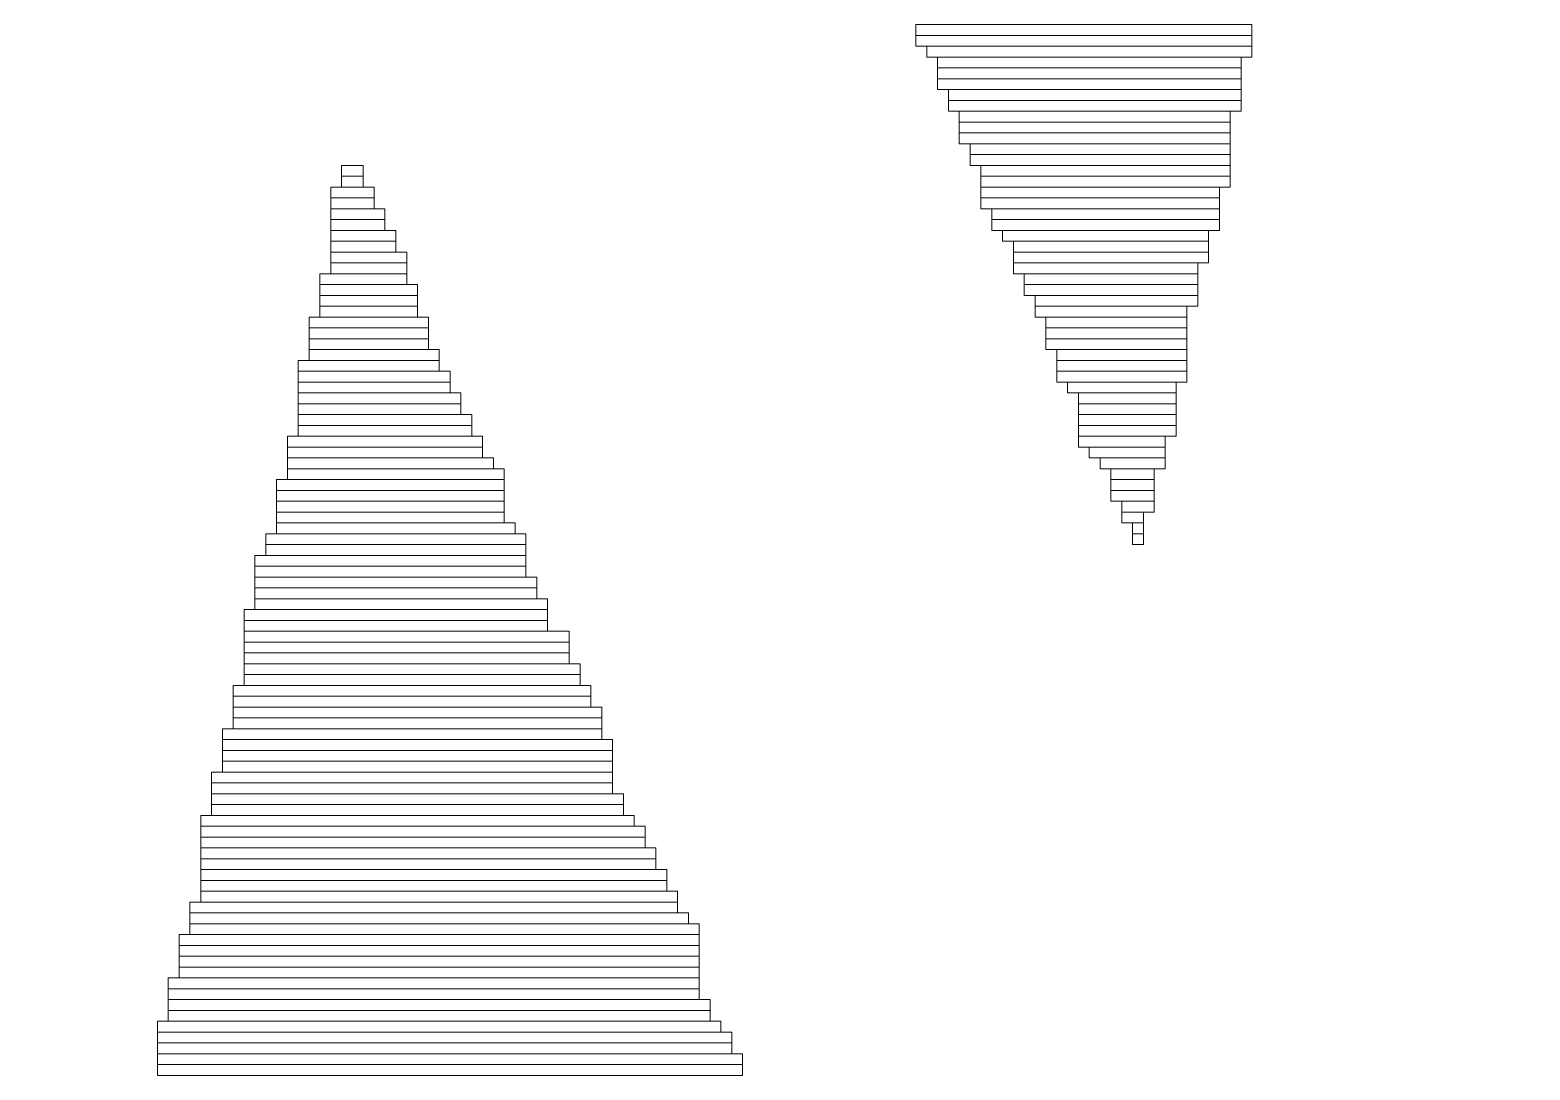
# Model space of a CAD drawing. Header units: millimetres. Extents: x -86 to 67, y -55 to 52.
# Drawn here: x -37.585 to -34.069, y -52.822 to -50.383 of the extents above; entities that cross this region are included whole.
import ezdxf

# ---------------------------------------------------------------- set-up
doc = ezdxf.new("R2010")
doc.units = ezdxf.units.MM
doc.header["$MEASUREMENT"] = 0
doc.layers.add('BG_OUTLINE', color=7, linetype='Continuous')
doc.layers.add('MA_PEN3', color=7, linetype='Continuous')

msp = doc.modelspace()

# ---------------------------------------------------------------- linework, layer by layer
at = {"layer": 'BG_OUTLINE', "color": 3, "lineweight": 9}
msp.add_open_spline([(-60.0926, 34.7331), (-60.0926, 34.7331), (63.7724, 34.7331), (63.7724, 34.7331), (63.7724, 34.7331), (64.585, 34.7336), (65.3646, 34.4113), (65.9396, 33.837), (65.9396, 33.837), (66.5146, 33.2627), (66.8379, 32.4797), (66.8384, 31.667), (66.8384, 31.667), (66.8384, 31.667), (66.8412, -52.28), (66.8412, -52.28), (66.8412, -52.28), (66.8412, -52.28), (66.8384, -52.1933), (66.8384, -52.1933), (66.8384, -52.1933), (66.8389, -53.006), (66.5166, -53.7856), (65.9424, -54.3606), (65.9424, -54.3606), (65.3681, -54.9356), (64.585, -55.2589), (63.7724, -55.2594), (63.7724, -55.2594), (63.7724, -55.2594), (-60.1869, -55.2594), (-60.1869, -55.2594), (-60.1869, -55.2594), (-60.1869, -55.2594), (-60.0853, -55.2518), (-60.0853, -55.2518), (-60.0853, -55.2518), (-60.8979, -55.2523), (-61.6775, -54.9299), (-62.2525, -54.3557), (-62.2525, -54.3557), (-62.8275, -53.7814), (-63.1508, -52.9984), (-63.1513, -52.1857), (-63.1513, -52.1857), (-63.1513, -52.1857), (-63.1587, 31.667), (-63.1587, 31.667), (-63.1587, 31.667), (-63.1592, 32.4797), (-62.8369, 33.2593), (-62.2626, 33.8343), (-62.2626, 33.8343), (-61.6883, 34.4093), (-60.9053, 34.7326), (-60.0926, 34.7331)], degree=3, knots=[0, 0, 0, 0, 0.071429, 0.071429, 0.071429, 0.071429, 0.142857, 0.142857, 0.142857, 0.142857, 0.214286, 0.214286, 0.214286, 0.214286, 0.285714, 0.285714, 0.285714, 0.285714, 0.357143, 0.357143, 0.357143, 0.357143, 0.428571, 0.428571, 0.428571, 0.428571, 0.5, 0.5, 0.5, 0.5, 0.571429, 0.571429, 0.571429, 0.571429, 0.642857, 0.642857, 0.642857, 0.642857, 0.714286, 0.714286, 0.714286, 0.714286, 0.785714, 0.785714, 0.785714, 0.785714, 0.857143, 0.857143, 0.857143, 0.857143, 0.928571, 0.928571, 0.928571, 0.928571, 1, 1, 1, 1], dxfattribs=at)
at = {"layer": 'MA_PEN3', "color": 5, "lineweight": 9}
for points in [[(-35.5082, -50.3958), (-35.5082, -50.3958), (-35.5082, -50.3704), (-35.5082, -50.3704), (-35.5082, -50.3704), (-35.5082, -50.3704), (-34.7208, -50.3704), (-34.7208, -50.3704), (-34.7208, -50.3704), (-34.7208, -50.3704), (-34.7208, -50.3958), (-34.7208, -50.3958), (-34.7208, -50.3958), (-34.7208, -50.3958), (-35.5082, -50.3958), (-35.5082, -50.3958)], [(-35.5082, -50.4212), (-35.5082, -50.4212), (-35.5082, -50.3958), (-35.5082, -50.3958), (-35.5082, -50.3958), (-35.5082, -50.3958), (-34.7208, -50.3958), (-34.7208, -50.3958), (-34.7208, -50.3958), (-34.7208, -50.3958), (-34.7208, -50.4212), (-34.7208, -50.4212), (-34.7208, -50.4212), (-34.7208, -50.4212), (-35.5082, -50.4212), (-35.5082, -50.4212)], [(-35.4828, -50.4466), (-35.4828, -50.4466), (-35.4828, -50.4212), (-35.4828, -50.4212), (-35.4828, -50.4212), (-35.4828, -50.4212), (-34.7208, -50.4212), (-34.7208, -50.4212), (-34.7208, -50.4212), (-34.7208, -50.4212), (-34.7208, -50.4466), (-34.7208, -50.4466), (-34.7208, -50.4466), (-34.7208, -50.4466), (-35.4828, -50.4466), (-35.4828, -50.4466)], [(-35.4574, -50.472), (-35.4574, -50.472), (-35.4574, -50.4466), (-35.4574, -50.4466), (-35.4574, -50.4466), (-35.4574, -50.4466), (-34.7462, -50.4466), (-34.7462, -50.4466), (-34.7462, -50.4466), (-34.7462, -50.4466), (-34.7462, -50.472), (-34.7462, -50.472), (-34.7462, -50.472), (-34.7462, -50.472), (-35.4574, -50.472), (-35.4574, -50.472)], [(-35.4574, -50.4974), (-35.4574, -50.4974), (-35.4574, -50.472), (-35.4574, -50.472), (-35.4574, -50.472), (-35.4574, -50.472), (-34.7462, -50.472), (-34.7462, -50.472), (-34.7462, -50.472), (-34.7462, -50.472), (-34.7462, -50.4974), (-34.7462, -50.4974), (-34.7462, -50.4974), (-34.7462, -50.4974), (-35.4574, -50.4974), (-35.4574, -50.4974)], [(-35.4574, -50.5228), (-35.4574, -50.5228), (-35.4574, -50.4974), (-35.4574, -50.4974), (-35.4574, -50.4974), (-35.4574, -50.4974), (-34.7462, -50.4974), (-34.7462, -50.4974), (-34.7462, -50.4974), (-34.7462, -50.4974), (-34.7462, -50.5228), (-34.7462, -50.5228), (-34.7462, -50.5228), (-34.7462, -50.5228), (-35.4574, -50.5228), (-35.4574, -50.5228)], [(-35.432, -50.5482), (-35.432, -50.5482), (-35.432, -50.5228), (-35.432, -50.5228), (-35.432, -50.5228), (-35.432, -50.5228), (-34.7462, -50.5228), (-34.7462, -50.5228), (-34.7462, -50.5228), (-34.7462, -50.5228), (-34.7462, -50.5482), (-34.7462, -50.5482), (-34.7462, -50.5482), (-34.7462, -50.5482), (-35.432, -50.5482), (-35.432, -50.5482)], [(-35.432, -50.5736), (-35.432, -50.5736), (-35.432, -50.5482), (-35.432, -50.5482), (-35.432, -50.5482), (-35.432, -50.5482), (-34.7462, -50.5482), (-34.7462, -50.5482), (-34.7462, -50.5482), (-34.7462, -50.5482), (-34.7462, -50.5736), (-34.7462, -50.5736), (-34.7462, -50.5736), (-34.7462, -50.5736), (-35.432, -50.5736), (-35.432, -50.5736)], [(-35.4066, -50.599), (-35.4066, -50.599), (-35.4066, -50.5736), (-35.4066, -50.5736), (-35.4066, -50.5736), (-35.4066, -50.5736), (-34.7716, -50.5736), (-34.7716, -50.5736), (-34.7716, -50.5736), (-34.7716, -50.5736), (-34.7716, -50.599), (-34.7716, -50.599), (-34.7716, -50.599), (-34.7716, -50.599), (-35.4066, -50.599), (-35.4066, -50.599)], [(-35.4066, -50.6244), (-35.4066, -50.6244), (-35.4066, -50.599), (-35.4066, -50.599), (-35.4066, -50.599), (-35.4066, -50.599), (-34.7716, -50.599), (-34.7716, -50.599), (-34.7716, -50.599), (-34.7716, -50.599), (-34.7716, -50.6244), (-34.7716, -50.6244), (-34.7716, -50.6244), (-34.7716, -50.6244), (-35.4066, -50.6244), (-35.4066, -50.6244)], [(-35.4066, -50.6498), (-35.4066, -50.6498), (-35.4066, -50.6244), (-35.4066, -50.6244), (-35.4066, -50.6244), (-35.4066, -50.6244), (-34.7716, -50.6244), (-34.7716, -50.6244), (-34.7716, -50.6244), (-34.7716, -50.6244), (-34.7716, -50.6498), (-34.7716, -50.6498), (-34.7716, -50.6498), (-34.7716, -50.6498), (-35.4066, -50.6498), (-35.4066, -50.6498)], [(-35.3812, -50.6752), (-35.3812, -50.6752), (-35.3812, -50.6498), (-35.3812, -50.6498), (-35.3812, -50.6498), (-35.3812, -50.6498), (-34.7716, -50.6498), (-34.7716, -50.6498), (-34.7716, -50.6498), (-34.7716, -50.6498), (-34.7716, -50.6752), (-34.7716, -50.6752), (-34.7716, -50.6752), (-34.7716, -50.6752), (-35.3812, -50.6752), (-35.3812, -50.6752)], [(-36.8544, -50.726), (-36.8544, -50.726), (-36.8544, -50.7006), (-36.8544, -50.7006), (-36.8544, -50.7006), (-36.8544, -50.7006), (-36.8036, -50.7006), (-36.8036, -50.7006), (-36.8036, -50.7006), (-36.8036, -50.7006), (-36.8036, -50.726), (-36.8036, -50.726), (-36.8036, -50.726), (-36.8036, -50.726), (-36.8544, -50.726), (-36.8544, -50.726)], [(-35.3812, -50.7006), (-35.3812, -50.7006), (-35.3812, -50.6752), (-35.3812, -50.6752), (-35.3812, -50.6752), (-35.3812, -50.6752), (-34.7716, -50.6752), (-34.7716, -50.6752), (-34.7716, -50.6752), (-34.7716, -50.6752), (-34.7716, -50.7006), (-34.7716, -50.7006), (-34.7716, -50.7006), (-34.7716, -50.7006), (-35.3812, -50.7006), (-35.3812, -50.7006)], [(-35.3558, -50.726), (-35.3558, -50.726), (-35.3558, -50.7006), (-35.3558, -50.7006), (-35.3558, -50.7006), (-35.3558, -50.7006), (-34.7716, -50.7006), (-34.7716, -50.7006), (-34.7716, -50.7006), (-34.7716, -50.7006), (-34.7716, -50.726), (-34.7716, -50.726), (-34.7716, -50.726), (-34.7716, -50.726), (-35.3558, -50.726), (-35.3558, -50.726)], [(-36.8544, -50.7514), (-36.8544, -50.7514), (-36.8544, -50.726), (-36.8544, -50.726), (-36.8544, -50.726), (-36.8544, -50.726), (-36.8036, -50.726), (-36.8036, -50.726), (-36.8036, -50.726), (-36.8036, -50.726), (-36.8036, -50.7514), (-36.8036, -50.7514), (-36.8036, -50.7514), (-36.8036, -50.7514), (-36.8544, -50.7514), (-36.8544, -50.7514)], [(-35.3558, -50.7514), (-35.3558, -50.7514), (-35.3558, -50.726), (-35.3558, -50.726), (-35.3558, -50.726), (-35.3558, -50.726), (-34.7716, -50.726), (-34.7716, -50.726), (-34.7716, -50.726), (-34.7716, -50.726), (-34.7716, -50.7514), (-34.7716, -50.7514), (-34.7716, -50.7514), (-34.7716, -50.7514), (-35.3558, -50.7514), (-35.3558, -50.7514)], [(-36.8798, -50.7768), (-36.8798, -50.7768), (-36.8798, -50.7514), (-36.8798, -50.7514), (-36.8798, -50.7514), (-36.8798, -50.7514), (-36.7782, -50.7514), (-36.7782, -50.7514), (-36.7782, -50.7514), (-36.7782, -50.7514), (-36.7782, -50.7768), (-36.7782, -50.7768), (-36.7782, -50.7768), (-36.7782, -50.7768), (-36.8798, -50.7768), (-36.8798, -50.7768)], [(-35.3558, -50.7768), (-35.3558, -50.7768), (-35.3558, -50.7514), (-35.3558, -50.7514), (-35.3558, -50.7514), (-35.3558, -50.7514), (-34.797, -50.7514), (-34.797, -50.7514), (-34.797, -50.7514), (-34.797, -50.7514), (-34.797, -50.7768), (-34.797, -50.7768), (-34.797, -50.7768), (-34.797, -50.7768), (-35.3558, -50.7768), (-35.3558, -50.7768)], [(-36.8798, -50.8022), (-36.8798, -50.8022), (-36.8798, -50.7768), (-36.8798, -50.7768), (-36.8798, -50.7768), (-36.8798, -50.7768), (-36.7782, -50.7768), (-36.7782, -50.7768), (-36.7782, -50.7768), (-36.7782, -50.7768), (-36.7782, -50.8022), (-36.7782, -50.8022), (-36.7782, -50.8022), (-36.7782, -50.8022), (-36.8798, -50.8022), (-36.8798, -50.8022)], [(-36.8798, -50.8276), (-36.8798, -50.8276), (-36.8798, -50.8022), (-36.8798, -50.8022), (-36.8798, -50.8022), (-36.8798, -50.8022), (-36.7528, -50.8022), (-36.7528, -50.8022), (-36.7528, -50.8022), (-36.7528, -50.8022), (-36.7528, -50.8276), (-36.7528, -50.8276), (-36.7528, -50.8276), (-36.7528, -50.8276), (-36.8798, -50.8276), (-36.8798, -50.8276)], [(-35.3558, -50.8022), (-35.3558, -50.8022), (-35.3558, -50.7768), (-35.3558, -50.7768), (-35.3558, -50.7768), (-35.3558, -50.7768), (-34.797, -50.7768), (-34.797, -50.7768), (-34.797, -50.7768), (-34.797, -50.7768), (-34.797, -50.8022), (-34.797, -50.8022), (-34.797, -50.8022), (-34.797, -50.8022), (-35.3558, -50.8022), (-35.3558, -50.8022)], [(-35.3304, -50.8276), (-35.3304, -50.8276), (-35.3304, -50.8022), (-35.3304, -50.8022), (-35.3304, -50.8022), (-35.3304, -50.8022), (-34.797, -50.8022), (-34.797, -50.8022), (-34.797, -50.8022), (-34.797, -50.8022), (-34.797, -50.8276), (-34.797, -50.8276), (-34.797, -50.8276), (-34.797, -50.8276), (-35.3304, -50.8276), (-35.3304, -50.8276)], [(-36.8798, -50.853), (-36.8798, -50.853), (-36.8798, -50.8276), (-36.8798, -50.8276), (-36.8798, -50.8276), (-36.8798, -50.8276), (-36.7528, -50.8276), (-36.7528, -50.8276), (-36.7528, -50.8276), (-36.7528, -50.8276), (-36.7528, -50.853), (-36.7528, -50.853), (-36.7528, -50.853), (-36.7528, -50.853), (-36.8798, -50.853), (-36.8798, -50.853)], [(-35.3304, -50.853), (-35.3304, -50.853), (-35.3304, -50.8276), (-35.3304, -50.8276), (-35.3304, -50.8276), (-35.3304, -50.8276), (-34.797, -50.8276), (-34.797, -50.8276), (-34.797, -50.8276), (-34.797, -50.8276), (-34.797, -50.853), (-34.797, -50.853), (-34.797, -50.853), (-34.797, -50.853), (-35.3304, -50.853), (-35.3304, -50.853)], [(-36.8798, -50.8784), (-36.8798, -50.8784), (-36.8798, -50.853), (-36.8798, -50.853), (-36.8798, -50.853), (-36.8798, -50.853), (-36.7274, -50.853), (-36.7274, -50.853), (-36.7274, -50.853), (-36.7274, -50.853), (-36.7274, -50.8784), (-36.7274, -50.8784), (-36.7274, -50.8784), (-36.7274, -50.8784), (-36.8798, -50.8784), (-36.8798, -50.8784)], [(-36.8798, -50.9038), (-36.8798, -50.9038), (-36.8798, -50.8784), (-36.8798, -50.8784), (-36.8798, -50.8784), (-36.8798, -50.8784), (-36.7274, -50.8784), (-36.7274, -50.8784), (-36.7274, -50.8784), (-36.7274, -50.8784), (-36.7274, -50.9038), (-36.7274, -50.9038), (-36.7274, -50.9038), (-36.7274, -50.9038), (-36.8798, -50.9038), (-36.8798, -50.9038)], [(-35.305, -50.8784), (-35.305, -50.8784), (-35.305, -50.853), (-35.305, -50.853), (-35.305, -50.853), (-35.305, -50.853), (-34.8224, -50.853), (-34.8224, -50.853), (-34.8224, -50.853), (-34.8224, -50.853), (-34.8224, -50.8784), (-34.8224, -50.8784), (-34.8224, -50.8784), (-34.8224, -50.8784), (-35.305, -50.8784), (-35.305, -50.8784)], [(-35.2796, -50.9038), (-35.2796, -50.9038), (-35.2796, -50.8784), (-35.2796, -50.8784), (-35.2796, -50.8784), (-35.2796, -50.8784), (-34.8224, -50.8784), (-34.8224, -50.8784), (-34.8224, -50.8784), (-34.8224, -50.8784), (-34.8224, -50.9038), (-34.8224, -50.9038), (-34.8224, -50.9038), (-34.8224, -50.9038), (-35.2796, -50.9038), (-35.2796, -50.9038)], [(-36.8798, -50.9292), (-36.8798, -50.9292), (-36.8798, -50.9038), (-36.8798, -50.9038), (-36.8798, -50.9038), (-36.8798, -50.9038), (-36.702, -50.9038), (-36.702, -50.9038), (-36.702, -50.9038), (-36.702, -50.9038), (-36.702, -50.9292), (-36.702, -50.9292), (-36.702, -50.9292), (-36.702, -50.9292), (-36.8798, -50.9292), (-36.8798, -50.9292)], [(-35.2796, -50.9292), (-35.2796, -50.9292), (-35.2796, -50.9038), (-35.2796, -50.9038), (-35.2796, -50.9038), (-35.2796, -50.9038), (-34.8224, -50.9038), (-34.8224, -50.9038), (-34.8224, -50.9038), (-34.8224, -50.9038), (-34.8224, -50.9292), (-34.8224, -50.9292), (-34.8224, -50.9292), (-34.8224, -50.9292), (-35.2796, -50.9292), (-35.2796, -50.9292)], [(-36.8798, -50.9546), (-36.8798, -50.9546), (-36.8798, -50.9292), (-36.8798, -50.9292), (-36.8798, -50.9292), (-36.8798, -50.9292), (-36.702, -50.9292), (-36.702, -50.9292), (-36.702, -50.9292), (-36.702, -50.9292), (-36.702, -50.9546), (-36.702, -50.9546), (-36.702, -50.9546), (-36.702, -50.9546), (-36.8798, -50.9546), (-36.8798, -50.9546)], [(-35.2796, -50.9546), (-35.2796, -50.9546), (-35.2796, -50.9292), (-35.2796, -50.9292), (-35.2796, -50.9292), (-35.2796, -50.9292), (-34.8478, -50.9292), (-34.8478, -50.9292), (-34.8478, -50.9292), (-34.8478, -50.9292), (-34.8478, -50.9546), (-34.8478, -50.9546), (-34.8478, -50.9546), (-34.8478, -50.9546), (-35.2796, -50.9546), (-35.2796, -50.9546)], [(-36.9052, -50.98), (-36.9052, -50.98), (-36.9052, -50.9546), (-36.9052, -50.9546), (-36.9052, -50.9546), (-36.9052, -50.9546), (-36.702, -50.9546), (-36.702, -50.9546), (-36.702, -50.9546), (-36.702, -50.9546), (-36.702, -50.98), (-36.702, -50.98), (-36.702, -50.98), (-36.702, -50.98), (-36.9052, -50.98), (-36.9052, -50.98)], [(-36.9052, -51.0054), (-36.9052, -51.0054), (-36.9052, -50.98), (-36.9052, -50.98), (-36.9052, -50.98), (-36.9052, -50.98), (-36.6766, -50.98), (-36.6766, -50.98), (-36.6766, -50.98), (-36.6766, -50.98), (-36.6766, -51.0054), (-36.6766, -51.0054), (-36.6766, -51.0054), (-36.6766, -51.0054), (-36.9052, -51.0054), (-36.9052, -51.0054)], [(-35.2542, -50.98), (-35.2542, -50.98), (-35.2542, -50.9546), (-35.2542, -50.9546), (-35.2542, -50.9546), (-35.2542, -50.9546), (-34.8478, -50.9546), (-34.8478, -50.9546), (-34.8478, -50.9546), (-34.8478, -50.9546), (-34.8478, -50.98), (-34.8478, -50.98), (-34.8478, -50.98), (-34.8478, -50.98), (-35.2542, -50.98), (-35.2542, -50.98)], [(-35.2542, -51.0054), (-35.2542, -51.0054), (-35.2542, -50.98), (-35.2542, -50.98), (-35.2542, -50.98), (-35.2542, -50.98), (-34.8478, -50.98), (-34.8478, -50.98), (-34.8478, -50.98), (-34.8478, -50.98), (-34.8478, -51.0054), (-34.8478, -51.0054), (-34.8478, -51.0054), (-34.8478, -51.0054), (-35.2542, -51.0054), (-35.2542, -51.0054)], [(-36.9052, -51.0308), (-36.9052, -51.0308), (-36.9052, -51.0054), (-36.9052, -51.0054), (-36.9052, -51.0054), (-36.9052, -51.0054), (-36.6766, -51.0054), (-36.6766, -51.0054), (-36.6766, -51.0054), (-36.6766, -51.0054), (-36.6766, -51.0308), (-36.6766, -51.0308), (-36.6766, -51.0308), (-36.6766, -51.0308), (-36.9052, -51.0308), (-36.9052, -51.0308)], [(-35.2288, -51.0308), (-35.2288, -51.0308), (-35.2288, -51.0054), (-35.2288, -51.0054), (-35.2288, -51.0054), (-35.2288, -51.0054), (-34.8478, -51.0054), (-34.8478, -51.0054), (-34.8478, -51.0054), (-34.8478, -51.0054), (-34.8478, -51.0308), (-34.8478, -51.0308), (-34.8478, -51.0308), (-34.8478, -51.0308), (-35.2288, -51.0308), (-35.2288, -51.0308)], [(-36.9052, -51.0562), (-36.9052, -51.0562), (-36.9052, -51.0308), (-36.9052, -51.0308), (-36.9052, -51.0308), (-36.9052, -51.0308), (-36.6766, -51.0308), (-36.6766, -51.0308), (-36.6766, -51.0308), (-36.6766, -51.0308), (-36.6766, -51.0562), (-36.6766, -51.0562), (-36.6766, -51.0562), (-36.6766, -51.0562), (-36.9052, -51.0562), (-36.9052, -51.0562)], [(-35.2288, -51.0562), (-35.2288, -51.0562), (-35.2288, -51.0308), (-35.2288, -51.0308), (-35.2288, -51.0308), (-35.2288, -51.0308), (-34.8732, -51.0308), (-34.8732, -51.0308), (-34.8732, -51.0308), (-34.8732, -51.0308), (-34.8732, -51.0562), (-34.8732, -51.0562), (-34.8732, -51.0562), (-34.8732, -51.0562), (-35.2288, -51.0562), (-35.2288, -51.0562)], [(-36.9306, -51.0816), (-36.9306, -51.0816), (-36.9306, -51.0562), (-36.9306, -51.0562), (-36.9306, -51.0562), (-36.9306, -51.0562), (-36.6512, -51.0562), (-36.6512, -51.0562), (-36.6512, -51.0562), (-36.6512, -51.0562), (-36.6512, -51.0816), (-36.6512, -51.0816), (-36.6512, -51.0816), (-36.6512, -51.0816), (-36.9306, -51.0816), (-36.9306, -51.0816)], [(-36.9306, -51.107), (-36.9306, -51.107), (-36.9306, -51.0816), (-36.9306, -51.0816), (-36.9306, -51.0816), (-36.9306, -51.0816), (-36.6512, -51.0816), (-36.6512, -51.0816), (-36.6512, -51.0816), (-36.6512, -51.0816), (-36.6512, -51.107), (-36.6512, -51.107), (-36.6512, -51.107), (-36.6512, -51.107), (-36.9306, -51.107), (-36.9306, -51.107)], [(-35.2034, -51.0816), (-35.2034, -51.0816), (-35.2034, -51.0562), (-35.2034, -51.0562), (-35.2034, -51.0562), (-35.2034, -51.0562), (-34.8732, -51.0562), (-34.8732, -51.0562), (-34.8732, -51.0562), (-34.8732, -51.0562), (-34.8732, -51.0816), (-34.8732, -51.0816), (-34.8732, -51.0816), (-34.8732, -51.0816), (-35.2034, -51.0816), (-35.2034, -51.0816)], [(-35.2034, -51.107), (-35.2034, -51.107), (-35.2034, -51.0816), (-35.2034, -51.0816), (-35.2034, -51.0816), (-35.2034, -51.0816), (-34.8732, -51.0816), (-34.8732, -51.0816), (-34.8732, -51.0816), (-34.8732, -51.0816), (-34.8732, -51.107), (-34.8732, -51.107), (-34.8732, -51.107), (-34.8732, -51.107), (-35.2034, -51.107), (-35.2034, -51.107)], [(-36.9306, -51.1324), (-36.9306, -51.1324), (-36.9306, -51.107), (-36.9306, -51.107), (-36.9306, -51.107), (-36.9306, -51.107), (-36.6512, -51.107), (-36.6512, -51.107), (-36.6512, -51.107), (-36.6512, -51.107), (-36.6512, -51.1324), (-36.6512, -51.1324), (-36.6512, -51.1324), (-36.6512, -51.1324), (-36.9306, -51.1324), (-36.9306, -51.1324)], [(-35.2034, -51.1324), (-35.2034, -51.1324), (-35.2034, -51.107), (-35.2034, -51.107), (-35.2034, -51.107), (-35.2034, -51.107), (-34.8732, -51.107), (-34.8732, -51.107), (-34.8732, -51.107), (-34.8732, -51.107), (-34.8732, -51.1324), (-34.8732, -51.1324), (-34.8732, -51.1324), (-34.8732, -51.1324), (-35.2034, -51.1324), (-35.2034, -51.1324)], [(-36.956, -51.1832), (-36.956, -51.1832), (-36.956, -51.1578), (-36.956, -51.1578), (-36.956, -51.1578), (-36.956, -51.1578), (-36.6258, -51.1578), (-36.6258, -51.1578), (-36.6258, -51.1578), (-36.6258, -51.1578), (-36.6258, -51.1832), (-36.6258, -51.1832), (-36.6258, -51.1832), (-36.6258, -51.1832), (-36.956, -51.1832), (-36.956, -51.1832)], [(-36.9306, -51.1578), (-36.9306, -51.1578), (-36.9306, -51.1324), (-36.9306, -51.1324), (-36.9306, -51.1324), (-36.9306, -51.1324), (-36.6258, -51.1324), (-36.6258, -51.1324), (-36.6258, -51.1324), (-36.6258, -51.1324), (-36.6258, -51.1578), (-36.6258, -51.1578), (-36.6258, -51.1578), (-36.6258, -51.1578), (-36.9306, -51.1578), (-36.9306, -51.1578)], [(-35.178, -51.1578), (-35.178, -51.1578), (-35.178, -51.1324), (-35.178, -51.1324), (-35.178, -51.1324), (-35.178, -51.1324), (-34.8732, -51.1324), (-34.8732, -51.1324), (-34.8732, -51.1324), (-34.8732, -51.1324), (-34.8732, -51.1578), (-34.8732, -51.1578), (-34.8732, -51.1578), (-34.8732, -51.1578), (-35.178, -51.1578), (-35.178, -51.1578)], [(-35.178, -51.1832), (-35.178, -51.1832), (-35.178, -51.1578), (-35.178, -51.1578), (-35.178, -51.1578), (-35.178, -51.1578), (-34.8732, -51.1578), (-34.8732, -51.1578), (-34.8732, -51.1578), (-34.8732, -51.1578), (-34.8732, -51.1832), (-34.8732, -51.1832), (-34.8732, -51.1832), (-34.8732, -51.1832), (-35.178, -51.1832), (-35.178, -51.1832)], [(-36.956, -51.2086), (-36.956, -51.2086), (-36.956, -51.1832), (-36.956, -51.1832), (-36.956, -51.1832), (-36.956, -51.1832), (-36.6004, -51.1832), (-36.6004, -51.1832), (-36.6004, -51.1832), (-36.6004, -51.1832), (-36.6004, -51.2086), (-36.6004, -51.2086), (-36.6004, -51.2086), (-36.6004, -51.2086), (-36.956, -51.2086), (-36.956, -51.2086)], [(-35.178, -51.2086), (-35.178, -51.2086), (-35.178, -51.1832), (-35.178, -51.1832), (-35.178, -51.1832), (-35.178, -51.1832), (-34.8732, -51.1832), (-34.8732, -51.1832), (-34.8732, -51.1832), (-34.8732, -51.1832), (-34.8732, -51.2086), (-34.8732, -51.2086), (-34.8732, -51.2086), (-34.8732, -51.2086), (-35.178, -51.2086), (-35.178, -51.2086)], [(-36.956, -51.234), (-36.956, -51.234), (-36.956, -51.2086), (-36.956, -51.2086), (-36.956, -51.2086), (-36.956, -51.2086), (-36.6004, -51.2086), (-36.6004, -51.2086), (-36.6004, -51.2086), (-36.6004, -51.2086), (-36.6004, -51.234), (-36.6004, -51.234), (-36.6004, -51.234), (-36.6004, -51.234), (-36.956, -51.234), (-36.956, -51.234)], [(-35.1526, -51.234), (-35.1526, -51.234), (-35.1526, -51.2086), (-35.1526, -51.2086), (-35.1526, -51.2086), (-35.1526, -51.2086), (-34.8986, -51.2086), (-34.8986, -51.2086), (-34.8986, -51.2086), (-34.8986, -51.2086), (-34.8986, -51.234), (-34.8986, -51.234), (-34.8986, -51.234), (-34.8986, -51.234), (-35.1526, -51.234), (-35.1526, -51.234)], [(-36.956, -51.2594), (-36.956, -51.2594), (-36.956, -51.234), (-36.956, -51.234), (-36.956, -51.234), (-36.956, -51.234), (-36.575, -51.234), (-36.575, -51.234), (-36.575, -51.234), (-36.575, -51.234), (-36.575, -51.2594), (-36.575, -51.2594), (-36.575, -51.2594), (-36.575, -51.2594), (-36.956, -51.2594), (-36.956, -51.2594)], [(-36.956, -51.2848), (-36.956, -51.2848), (-36.956, -51.2594), (-36.956, -51.2594), (-36.956, -51.2594), (-36.956, -51.2594), (-36.575, -51.2594), (-36.575, -51.2594), (-36.575, -51.2594), (-36.575, -51.2594), (-36.575, -51.2848), (-36.575, -51.2848), (-36.575, -51.2848), (-36.575, -51.2848), (-36.956, -51.2848), (-36.956, -51.2848)], [(-35.1272, -51.2594), (-35.1272, -51.2594), (-35.1272, -51.234), (-35.1272, -51.234), (-35.1272, -51.234), (-35.1272, -51.234), (-34.8986, -51.234), (-34.8986, -51.234), (-34.8986, -51.234), (-34.8986, -51.234), (-34.8986, -51.2594), (-34.8986, -51.2594), (-34.8986, -51.2594), (-34.8986, -51.2594), (-35.1272, -51.2594), (-35.1272, -51.2594)], [(-35.1272, -51.2848), (-35.1272, -51.2848), (-35.1272, -51.2594), (-35.1272, -51.2594), (-35.1272, -51.2594), (-35.1272, -51.2594), (-34.8986, -51.2594), (-34.8986, -51.2594), (-34.8986, -51.2594), (-34.8986, -51.2594), (-34.8986, -51.2848), (-34.8986, -51.2848), (-34.8986, -51.2848), (-34.8986, -51.2848), (-35.1272, -51.2848), (-35.1272, -51.2848)], [(-36.956, -51.3102), (-36.956, -51.3102), (-36.956, -51.2848), (-36.956, -51.2848), (-36.956, -51.2848), (-36.956, -51.2848), (-36.5496, -51.2848), (-36.5496, -51.2848), (-36.5496, -51.2848), (-36.5496, -51.2848), (-36.5496, -51.3102), (-36.5496, -51.3102), (-36.5496, -51.3102), (-36.5496, -51.3102), (-36.956, -51.3102), (-36.956, -51.3102)], [(-35.1272, -51.3102), (-35.1272, -51.3102), (-35.1272, -51.2848), (-35.1272, -51.2848), (-35.1272, -51.2848), (-35.1272, -51.2848), (-34.8986, -51.2848), (-34.8986, -51.2848), (-34.8986, -51.2848), (-34.8986, -51.2848), (-34.8986, -51.3102), (-34.8986, -51.3102), (-34.8986, -51.3102), (-34.8986, -51.3102), (-35.1272, -51.3102), (-35.1272, -51.3102)], [(-36.9814, -51.361), (-36.9814, -51.361), (-36.9814, -51.3356), (-36.9814, -51.3356), (-36.9814, -51.3356), (-36.9814, -51.3356), (-36.5242, -51.3356), (-36.5242, -51.3356), (-36.5242, -51.3356), (-36.5242, -51.3356), (-36.5242, -51.361), (-36.5242, -51.361), (-36.5242, -51.361), (-36.5242, -51.361), (-36.9814, -51.361), (-36.9814, -51.361)], [(-36.956, -51.3356), (-36.956, -51.3356), (-36.956, -51.3102), (-36.956, -51.3102), (-36.956, -51.3102), (-36.956, -51.3102), (-36.5496, -51.3102), (-36.5496, -51.3102), (-36.5496, -51.3102), (-36.5496, -51.3102), (-36.5496, -51.3356), (-36.5496, -51.3356), (-36.5496, -51.3356), (-36.5496, -51.3356), (-36.956, -51.3356), (-36.956, -51.3356)], [(-35.1272, -51.3356), (-35.1272, -51.3356), (-35.1272, -51.3102), (-35.1272, -51.3102), (-35.1272, -51.3102), (-35.1272, -51.3102), (-34.8986, -51.3102), (-34.8986, -51.3102), (-34.8986, -51.3102), (-34.8986, -51.3102), (-34.8986, -51.3356), (-34.8986, -51.3356), (-34.8986, -51.3356), (-34.8986, -51.3356), (-35.1272, -51.3356), (-35.1272, -51.3356)], [(-35.1272, -51.361), (-35.1272, -51.361), (-35.1272, -51.3356), (-35.1272, -51.3356), (-35.1272, -51.3356), (-35.1272, -51.3356), (-34.924, -51.3356), (-34.924, -51.3356), (-34.924, -51.3356), (-34.924, -51.3356), (-34.924, -51.361), (-34.924, -51.361), (-34.924, -51.361), (-34.924, -51.361), (-35.1272, -51.361), (-35.1272, -51.361)], [(-36.9814, -51.3864), (-36.9814, -51.3864), (-36.9814, -51.361), (-36.9814, -51.361), (-36.9814, -51.361), (-36.9814, -51.361), (-36.5242, -51.361), (-36.5242, -51.361), (-36.5242, -51.361), (-36.5242, -51.361), (-36.5242, -51.3864), (-36.5242, -51.3864), (-36.5242, -51.3864), (-36.5242, -51.3864), (-36.9814, -51.3864), (-36.9814, -51.3864)], [(-35.1018, -51.3864), (-35.1018, -51.3864), (-35.1018, -51.361), (-35.1018, -51.361), (-35.1018, -51.361), (-35.1018, -51.361), (-34.924, -51.361), (-34.924, -51.361), (-34.924, -51.361), (-34.924, -51.361), (-34.924, -51.3864), (-34.924, -51.3864), (-34.924, -51.3864), (-34.924, -51.3864), (-35.1018, -51.3864), (-35.1018, -51.3864)], [(-36.9814, -51.4118), (-36.9814, -51.4118), (-36.9814, -51.3864), (-36.9814, -51.3864), (-36.9814, -51.3864), (-36.9814, -51.3864), (-36.4988, -51.3864), (-36.4988, -51.3864), (-36.4988, -51.3864), (-36.4988, -51.3864), (-36.4988, -51.4118), (-36.4988, -51.4118), (-36.4988, -51.4118), (-36.4988, -51.4118), (-36.9814, -51.4118), (-36.9814, -51.4118)], [(-35.0764, -51.4118), (-35.0764, -51.4118), (-35.0764, -51.3864), (-35.0764, -51.3864), (-35.0764, -51.3864), (-35.0764, -51.3864), (-34.924, -51.3864), (-34.924, -51.3864), (-34.924, -51.3864), (-34.924, -51.3864), (-34.924, -51.4118), (-34.924, -51.4118), (-34.924, -51.4118), (-34.924, -51.4118), (-35.0764, -51.4118), (-35.0764, -51.4118)], [(-37.0068, -51.4626), (-37.0068, -51.4626), (-37.0068, -51.4372), (-37.0068, -51.4372), (-37.0068, -51.4372), (-37.0068, -51.4372), (-36.4734, -51.4372), (-36.4734, -51.4372), (-36.4734, -51.4372), (-36.4734, -51.4372), (-36.4734, -51.4626), (-36.4734, -51.4626), (-36.4734, -51.4626), (-36.4734, -51.4626), (-37.0068, -51.4626), (-37.0068, -51.4626)], [(-36.9814, -51.4372), (-36.9814, -51.4372), (-36.9814, -51.4118), (-36.9814, -51.4118), (-36.9814, -51.4118), (-36.9814, -51.4118), (-36.4734, -51.4118), (-36.4734, -51.4118), (-36.4734, -51.4118), (-36.4734, -51.4118), (-36.4734, -51.4372), (-36.4734, -51.4372), (-36.4734, -51.4372), (-36.4734, -51.4372), (-36.9814, -51.4372), (-36.9814, -51.4372)], [(-35.051, -51.4372), (-35.051, -51.4372), (-35.051, -51.4118), (-35.051, -51.4118), (-35.051, -51.4118), (-35.051, -51.4118), (-34.9494, -51.4118), (-34.9494, -51.4118), (-34.9494, -51.4118), (-34.9494, -51.4118), (-34.9494, -51.4372), (-34.9494, -51.4372), (-34.9494, -51.4372), (-34.9494, -51.4372), (-35.051, -51.4372), (-35.051, -51.4372)], [(-35.051, -51.4626), (-35.051, -51.4626), (-35.051, -51.4372), (-35.051, -51.4372), (-35.051, -51.4372), (-35.051, -51.4372), (-34.9494, -51.4372), (-34.9494, -51.4372), (-34.9494, -51.4372), (-34.9494, -51.4372), (-34.9494, -51.4626), (-34.9494, -51.4626), (-34.9494, -51.4626), (-34.9494, -51.4626), (-35.051, -51.4626), (-35.051, -51.4626)], [(-37.0068, -51.488), (-37.0068, -51.488), (-37.0068, -51.4626), (-37.0068, -51.4626), (-37.0068, -51.4626), (-37.0068, -51.4626), (-36.4734, -51.4626), (-36.4734, -51.4626), (-36.4734, -51.4626), (-36.4734, -51.4626), (-36.4734, -51.488), (-36.4734, -51.488), (-36.4734, -51.488), (-36.4734, -51.488), (-37.0068, -51.488), (-37.0068, -51.488)], [(-35.051, -51.488), (-35.051, -51.488), (-35.051, -51.4626), (-35.051, -51.4626), (-35.051, -51.4626), (-35.051, -51.4626), (-34.9494, -51.4626), (-34.9494, -51.4626), (-34.9494, -51.4626), (-34.9494, -51.4626), (-34.9494, -51.488), (-34.9494, -51.488), (-34.9494, -51.488), (-34.9494, -51.488), (-35.051, -51.488), (-35.051, -51.488)], [(-37.0068, -51.5134), (-37.0068, -51.5134), (-37.0068, -51.488), (-37.0068, -51.488), (-37.0068, -51.488), (-37.0068, -51.488), (-36.4734, -51.488), (-36.4734, -51.488), (-36.4734, -51.488), (-36.4734, -51.488), (-36.4734, -51.5134), (-36.4734, -51.5134), (-36.4734, -51.5134), (-36.4734, -51.5134), (-37.0068, -51.5134), (-37.0068, -51.5134)], [(-35.0256, -51.5134), (-35.0256, -51.5134), (-35.0256, -51.488), (-35.0256, -51.488), (-35.0256, -51.488), (-35.0256, -51.488), (-34.9494, -51.488), (-34.9494, -51.488), (-34.9494, -51.488), (-34.9494, -51.488), (-34.9494, -51.5134), (-34.9494, -51.5134), (-34.9494, -51.5134), (-34.9494, -51.5134), (-35.0256, -51.5134), (-35.0256, -51.5134)], [(-37.0068, -51.5388), (-37.0068, -51.5388), (-37.0068, -51.5134), (-37.0068, -51.5134), (-37.0068, -51.5134), (-37.0068, -51.5134), (-36.4734, -51.5134), (-36.4734, -51.5134), (-36.4734, -51.5134), (-36.4734, -51.5134), (-36.4734, -51.5388), (-36.4734, -51.5388), (-36.4734, -51.5388), (-36.4734, -51.5388), (-37.0068, -51.5388), (-37.0068, -51.5388)], [(-37.0068, -51.5642), (-37.0068, -51.5642), (-37.0068, -51.5388), (-37.0068, -51.5388), (-37.0068, -51.5388), (-37.0068, -51.5388), (-36.448, -51.5388), (-36.448, -51.5388), (-36.448, -51.5388), (-36.448, -51.5388), (-36.448, -51.5642), (-36.448, -51.5642), (-36.448, -51.5642), (-36.448, -51.5642), (-37.0068, -51.5642), (-37.0068, -51.5642)], [(-35.0256, -51.5388), (-35.0256, -51.5388), (-35.0256, -51.5134), (-35.0256, -51.5134), (-35.0256, -51.5134), (-35.0256, -51.5134), (-34.9748, -51.5134), (-34.9748, -51.5134), (-34.9748, -51.5134), (-34.9748, -51.5134), (-34.9748, -51.5388), (-34.9748, -51.5388), (-34.9748, -51.5388), (-34.9748, -51.5388), (-35.0256, -51.5388), (-35.0256, -51.5388)], [(-35.0002, -51.5642), (-35.0002, -51.5642), (-35.0002, -51.5388), (-35.0002, -51.5388), (-35.0002, -51.5388), (-35.0002, -51.5388), (-34.9748, -51.5388), (-34.9748, -51.5388), (-34.9748, -51.5388), (-34.9748, -51.5388), (-34.9748, -51.5642), (-34.9748, -51.5642), (-34.9748, -51.5642), (-34.9748, -51.5642), (-35.0002, -51.5642), (-35.0002, -51.5642)], [(-37.0322, -51.5896), (-37.0322, -51.5896), (-37.0322, -51.5642), (-37.0322, -51.5642), (-37.0322, -51.5642), (-37.0322, -51.5642), (-36.4226, -51.5642), (-36.4226, -51.5642), (-36.4226, -51.5642), (-36.4226, -51.5642), (-36.4226, -51.5896), (-36.4226, -51.5896), (-36.4226, -51.5896), (-36.4226, -51.5896), (-37.0322, -51.5896), (-37.0322, -51.5896)], [(-35.0002, -51.5896), (-35.0002, -51.5896), (-35.0002, -51.5642), (-35.0002, -51.5642), (-35.0002, -51.5642), (-35.0002, -51.5642), (-34.9748, -51.5642), (-34.9748, -51.5642), (-34.9748, -51.5642), (-34.9748, -51.5642), (-34.9748, -51.5896), (-34.9748, -51.5896), (-34.9748, -51.5896), (-34.9748, -51.5896), (-35.0002, -51.5896), (-35.0002, -51.5896)], [(-37.0576, -51.6404), (-37.0576, -51.6404), (-37.0576, -51.615), (-37.0576, -51.615), (-37.0576, -51.615), (-37.0576, -51.615), (-36.4226, -51.615), (-36.4226, -51.615), (-36.4226, -51.615), (-36.4226, -51.615), (-36.4226, -51.6404), (-36.4226, -51.6404), (-36.4226, -51.6404), (-36.4226, -51.6404), (-37.0576, -51.6404), (-37.0576, -51.6404)], [(-37.0322, -51.615), (-37.0322, -51.615), (-37.0322, -51.5896), (-37.0322, -51.5896), (-37.0322, -51.5896), (-37.0322, -51.5896), (-36.4226, -51.5896), (-36.4226, -51.5896), (-36.4226, -51.5896), (-36.4226, -51.5896), (-36.4226, -51.615), (-36.4226, -51.615), (-36.4226, -51.615), (-36.4226, -51.615), (-37.0322, -51.615), (-37.0322, -51.615)], [(-37.0576, -51.6658), (-37.0576, -51.6658), (-37.0576, -51.6404), (-37.0576, -51.6404), (-37.0576, -51.6404), (-37.0576, -51.6404), (-36.4226, -51.6404), (-36.4226, -51.6404), (-36.4226, -51.6404), (-36.4226, -51.6404), (-36.4226, -51.6658), (-36.4226, -51.6658), (-36.4226, -51.6658), (-36.4226, -51.6658), (-37.0576, -51.6658), (-37.0576, -51.6658)], [(-37.0576, -51.6912), (-37.0576, -51.6912), (-37.0576, -51.6658), (-37.0576, -51.6658), (-37.0576, -51.6658), (-37.0576, -51.6658), (-36.3972, -51.6658), (-36.3972, -51.6658), (-36.3972, -51.6658), (-36.3972, -51.6658), (-36.3972, -51.6912), (-36.3972, -51.6912), (-36.3972, -51.6912), (-36.3972, -51.6912), (-37.0576, -51.6912), (-37.0576, -51.6912)], [(-37.0576, -51.7166), (-37.0576, -51.7166), (-37.0576, -51.6912), (-37.0576, -51.6912), (-37.0576, -51.6912), (-37.0576, -51.6912), (-36.3972, -51.6912), (-36.3972, -51.6912), (-36.3972, -51.6912), (-36.3972, -51.6912), (-36.3972, -51.7166), (-36.3972, -51.7166), (-36.3972, -51.7166), (-36.3972, -51.7166), (-37.0576, -51.7166), (-37.0576, -51.7166)], [(-37.0576, -51.742), (-37.0576, -51.742), (-37.0576, -51.7166), (-37.0576, -51.7166), (-37.0576, -51.7166), (-37.0576, -51.7166), (-36.3718, -51.7166), (-36.3718, -51.7166), (-36.3718, -51.7166), (-36.3718, -51.7166), (-36.3718, -51.742), (-36.3718, -51.742), (-36.3718, -51.742), (-36.3718, -51.742), (-37.0576, -51.742), (-37.0576, -51.742)], [(-37.083, -51.7674), (-37.083, -51.7674), (-37.083, -51.742), (-37.083, -51.742), (-37.083, -51.742), (-37.083, -51.742), (-36.3718, -51.742), (-36.3718, -51.742), (-36.3718, -51.742), (-36.3718, -51.742), (-36.3718, -51.7674), (-36.3718, -51.7674), (-36.3718, -51.7674), (-36.3718, -51.7674), (-37.083, -51.7674), (-37.083, -51.7674)], [(-37.083, -51.7928), (-37.083, -51.7928), (-37.083, -51.7674), (-37.083, -51.7674), (-37.083, -51.7674), (-37.083, -51.7674), (-36.3718, -51.7674), (-36.3718, -51.7674), (-36.3718, -51.7674), (-36.3718, -51.7674), (-36.3718, -51.7928), (-36.3718, -51.7928), (-36.3718, -51.7928), (-36.3718, -51.7928), (-37.083, -51.7928), (-37.083, -51.7928)], [(-37.083, -51.8182), (-37.083, -51.8182), (-37.083, -51.7928), (-37.083, -51.7928), (-37.083, -51.7928), (-37.083, -51.7928), (-36.321, -51.7928), (-36.321, -51.7928), (-36.321, -51.7928), (-36.321, -51.7928), (-36.321, -51.8182), (-36.321, -51.8182), (-36.321, -51.8182), (-36.321, -51.8182), (-37.083, -51.8182), (-37.083, -51.8182)], [(-37.083, -51.8436), (-37.083, -51.8436), (-37.083, -51.8182), (-37.083, -51.8182), (-37.083, -51.8182), (-37.083, -51.8182), (-36.321, -51.8182), (-36.321, -51.8182), (-36.321, -51.8182), (-36.321, -51.8182), (-36.321, -51.8436), (-36.321, -51.8436), (-36.321, -51.8436), (-36.321, -51.8436), (-37.083, -51.8436), (-37.083, -51.8436)], [(-37.083, -51.869), (-37.083, -51.869), (-37.083, -51.8436), (-37.083, -51.8436), (-37.083, -51.8436), (-37.083, -51.8436), (-36.321, -51.8436), (-36.321, -51.8436), (-36.321, -51.8436), (-36.321, -51.8436), (-36.321, -51.869), (-36.321, -51.869), (-36.321, -51.869), (-36.321, -51.869), (-37.083, -51.869), (-37.083, -51.869)], [(-37.083, -51.8944), (-37.083, -51.8944), (-37.083, -51.869), (-37.083, -51.869), (-37.083, -51.869), (-37.083, -51.869), (-36.2956, -51.869), (-36.2956, -51.869), (-36.2956, -51.869), (-36.2956, -51.869), (-36.2956, -51.8944), (-36.2956, -51.8944), (-36.2956, -51.8944), (-36.2956, -51.8944), (-37.083, -51.8944), (-37.083, -51.8944)], [(-37.083, -51.9198), (-37.083, -51.9198), (-37.083, -51.8944), (-37.083, -51.8944), (-37.083, -51.8944), (-37.083, -51.8944), (-36.2956, -51.8944), (-36.2956, -51.8944), (-36.2956, -51.8944), (-36.2956, -51.8944), (-36.2956, -51.9198), (-36.2956, -51.9198), (-36.2956, -51.9198), (-36.2956, -51.9198), (-37.083, -51.9198), (-37.083, -51.9198)], [(-37.1084, -51.9452), (-37.1084, -51.9452), (-37.1084, -51.9198), (-37.1084, -51.9198), (-37.1084, -51.9198), (-37.1084, -51.9198), (-36.2702, -51.9198), (-36.2702, -51.9198), (-36.2702, -51.9198), (-36.2702, -51.9198), (-36.2702, -51.9452), (-36.2702, -51.9452), (-36.2702, -51.9452), (-36.2702, -51.9452), (-37.1084, -51.9452), (-37.1084, -51.9452)], [(-37.1084, -51.9706), (-37.1084, -51.9706), (-37.1084, -51.9452), (-37.1084, -51.9452), (-37.1084, -51.9452), (-37.1084, -51.9452), (-36.2702, -51.9452), (-36.2702, -51.9452), (-36.2702, -51.9452), (-36.2702, -51.9452), (-36.2702, -51.9706), (-36.2702, -51.9706), (-36.2702, -51.9706), (-36.2702, -51.9706), (-37.1084, -51.9706), (-37.1084, -51.9706)], [(-37.1084, -51.996), (-37.1084, -51.996), (-37.1084, -51.9706), (-37.1084, -51.9706), (-37.1084, -51.9706), (-37.1084, -51.9706), (-36.2448, -51.9706), (-36.2448, -51.9706), (-36.2448, -51.9706), (-36.2448, -51.9706), (-36.2448, -51.996), (-36.2448, -51.996), (-36.2448, -51.996), (-36.2448, -51.996), (-37.1084, -51.996), (-37.1084, -51.996)], [(-37.1084, -52.0214), (-37.1084, -52.0214), (-37.1084, -51.996), (-37.1084, -51.996), (-37.1084, -51.996), (-37.1084, -51.996), (-36.2448, -51.996), (-36.2448, -51.996), (-36.2448, -51.996), (-36.2448, -51.996), (-36.2448, -52.0214), (-36.2448, -52.0214), (-36.2448, -52.0214), (-36.2448, -52.0214), (-37.1084, -52.0214), (-37.1084, -52.0214)], [(-37.1338, -52.0468), (-37.1338, -52.0468), (-37.1338, -52.0214), (-37.1338, -52.0214), (-37.1338, -52.0214), (-37.1338, -52.0214), (-36.2448, -52.0214), (-36.2448, -52.0214), (-36.2448, -52.0214), (-36.2448, -52.0214), (-36.2448, -52.0468), (-36.2448, -52.0468), (-36.2448, -52.0468), (-36.2448, -52.0468), (-37.1338, -52.0468), (-37.1338, -52.0468)], [(-37.1338, -52.0722), (-37.1338, -52.0722), (-37.1338, -52.0468), (-37.1338, -52.0468), (-37.1338, -52.0468), (-37.1338, -52.0468), (-36.2194, -52.0468), (-36.2194, -52.0468), (-36.2194, -52.0468), (-36.2194, -52.0468), (-36.2194, -52.0722), (-36.2194, -52.0722), (-36.2194, -52.0722), (-36.2194, -52.0722), (-37.1338, -52.0722), (-37.1338, -52.0722)], [(-37.1338, -52.0976), (-37.1338, -52.0976), (-37.1338, -52.0722), (-37.1338, -52.0722), (-37.1338, -52.0722), (-37.1338, -52.0722), (-36.2194, -52.0722), (-36.2194, -52.0722), (-36.2194, -52.0722), (-36.2194, -52.0722), (-36.2194, -52.0976), (-36.2194, -52.0976), (-36.2194, -52.0976), (-36.2194, -52.0976), (-37.1338, -52.0976), (-37.1338, -52.0976)], [(-37.1338, -52.123), (-37.1338, -52.123), (-37.1338, -52.0976), (-37.1338, -52.0976), (-37.1338, -52.0976), (-37.1338, -52.0976), (-36.2194, -52.0976), (-36.2194, -52.0976), (-36.2194, -52.0976), (-36.2194, -52.0976), (-36.2194, -52.123), (-36.2194, -52.123), (-36.2194, -52.123), (-36.2194, -52.123), (-37.1338, -52.123), (-37.1338, -52.123)], [(-37.1592, -52.1484), (-37.1592, -52.1484), (-37.1592, -52.123), (-37.1592, -52.123), (-37.1592, -52.123), (-37.1592, -52.123), (-36.2194, -52.123), (-36.2194, -52.123), (-36.2194, -52.123), (-36.2194, -52.123), (-36.2194, -52.1484), (-36.2194, -52.1484), (-36.2194, -52.1484), (-36.2194, -52.1484), (-37.1592, -52.1484), (-37.1592, -52.1484)], [(-37.1592, -52.1738), (-37.1592, -52.1738), (-37.1592, -52.1484), (-37.1592, -52.1484), (-37.1592, -52.1484), (-37.1592, -52.1484), (-36.2194, -52.1484), (-36.2194, -52.1484), (-36.2194, -52.1484), (-36.2194, -52.1484), (-36.2194, -52.1738), (-36.2194, -52.1738), (-36.2194, -52.1738), (-36.2194, -52.1738), (-37.1592, -52.1738), (-37.1592, -52.1738)], [(-37.1592, -52.1992), (-37.1592, -52.1992), (-37.1592, -52.1738), (-37.1592, -52.1738), (-37.1592, -52.1738), (-37.1592, -52.1738), (-36.194, -52.1738), (-36.194, -52.1738), (-36.194, -52.1738), (-36.194, -52.1738), (-36.194, -52.1992), (-36.194, -52.1992), (-36.194, -52.1992), (-36.194, -52.1992), (-37.1592, -52.1992), (-37.1592, -52.1992)], [(-37.1592, -52.2246), (-37.1592, -52.2246), (-37.1592, -52.1992), (-37.1592, -52.1992), (-37.1592, -52.1992), (-37.1592, -52.1992), (-36.194, -52.1992), (-36.194, -52.1992), (-36.194, -52.1992), (-36.194, -52.1992), (-36.194, -52.2246), (-36.194, -52.2246), (-36.194, -52.2246), (-36.194, -52.2246), (-37.1592, -52.2246), (-37.1592, -52.2246)], [(-37.1846, -52.25), (-37.1846, -52.25), (-37.1846, -52.2246), (-37.1846, -52.2246), (-37.1846, -52.2246), (-37.1846, -52.2246), (-36.1686, -52.2246), (-36.1686, -52.2246), (-36.1686, -52.2246), (-36.1686, -52.2246), (-36.1686, -52.25), (-36.1686, -52.25), (-36.1686, -52.25), (-36.1686, -52.25), (-37.1846, -52.25), (-37.1846, -52.25)], [(-37.1846, -52.2754), (-37.1846, -52.2754), (-37.1846, -52.25), (-37.1846, -52.25), (-37.1846, -52.25), (-37.1846, -52.25), (-36.1432, -52.25), (-36.1432, -52.25), (-36.1432, -52.25), (-36.1432, -52.25), (-36.1432, -52.2754), (-36.1432, -52.2754), (-36.1432, -52.2754), (-36.1432, -52.2754), (-37.1846, -52.2754), (-37.1846, -52.2754)], [(-37.1846, -52.3008), (-37.1846, -52.3008), (-37.1846, -52.2754), (-37.1846, -52.2754), (-37.1846, -52.2754), (-37.1846, -52.2754), (-36.1432, -52.2754), (-36.1432, -52.2754), (-36.1432, -52.2754), (-36.1432, -52.2754), (-36.1432, -52.3008), (-36.1432, -52.3008), (-36.1432, -52.3008), (-36.1432, -52.3008), (-37.1846, -52.3008), (-37.1846, -52.3008)], [(-37.1846, -52.3262), (-37.1846, -52.3262), (-37.1846, -52.3008), (-37.1846, -52.3008), (-37.1846, -52.3008), (-37.1846, -52.3008), (-36.1178, -52.3008), (-36.1178, -52.3008), (-36.1178, -52.3008), (-36.1178, -52.3008), (-36.1178, -52.3262), (-36.1178, -52.3262), (-36.1178, -52.3262), (-36.1178, -52.3262), (-37.1846, -52.3262), (-37.1846, -52.3262)], [(-37.1846, -52.3516), (-37.1846, -52.3516), (-37.1846, -52.3262), (-37.1846, -52.3262), (-37.1846, -52.3262), (-37.1846, -52.3262), (-36.1178, -52.3262), (-36.1178, -52.3262), (-36.1178, -52.3262), (-36.1178, -52.3262), (-36.1178, -52.3516), (-36.1178, -52.3516), (-36.1178, -52.3516), (-36.1178, -52.3516), (-37.1846, -52.3516), (-37.1846, -52.3516)], [(-37.1846, -52.377), (-37.1846, -52.377), (-37.1846, -52.3516), (-37.1846, -52.3516), (-37.1846, -52.3516), (-37.1846, -52.3516), (-36.0924, -52.3516), (-36.0924, -52.3516), (-36.0924, -52.3516), (-36.0924, -52.3516), (-36.0924, -52.377), (-36.0924, -52.377), (-36.0924, -52.377), (-36.0924, -52.377), (-37.1846, -52.377), (-37.1846, -52.377)], [(-37.1846, -52.4024), (-37.1846, -52.4024), (-37.1846, -52.377), (-37.1846, -52.377), (-37.1846, -52.377), (-37.1846, -52.377), (-36.0924, -52.377), (-36.0924, -52.377), (-36.0924, -52.377), (-36.0924, -52.377), (-36.0924, -52.4024), (-36.0924, -52.4024), (-36.0924, -52.4024), (-36.0924, -52.4024), (-37.1846, -52.4024), (-37.1846, -52.4024)], [(-37.1846, -52.4278), (-37.1846, -52.4278), (-37.1846, -52.4024), (-37.1846, -52.4024), (-37.1846, -52.4024), (-37.1846, -52.4024), (-36.067, -52.4024), (-36.067, -52.4024), (-36.067, -52.4024), (-36.067, -52.4024), (-36.067, -52.4278), (-36.067, -52.4278), (-36.067, -52.4278), (-36.067, -52.4278), (-37.1846, -52.4278), (-37.1846, -52.4278)], [(-37.21, -52.4532), (-37.21, -52.4532), (-37.21, -52.4278), (-37.21, -52.4278), (-37.21, -52.4278), (-37.21, -52.4278), (-36.067, -52.4278), (-36.067, -52.4278), (-36.067, -52.4278), (-36.067, -52.4278), (-36.067, -52.4532), (-36.067, -52.4532), (-36.067, -52.4532), (-36.067, -52.4532), (-37.21, -52.4532), (-37.21, -52.4532)], [(-37.21, -52.4786), (-37.21, -52.4786), (-37.21, -52.4532), (-37.21, -52.4532), (-37.21, -52.4532), (-37.21, -52.4532), (-36.0416, -52.4532), (-36.0416, -52.4532), (-36.0416, -52.4532), (-36.0416, -52.4532), (-36.0416, -52.4786), (-36.0416, -52.4786), (-36.0416, -52.4786), (-36.0416, -52.4786), (-37.21, -52.4786), (-37.21, -52.4786)], [(-37.21, -52.504), (-37.21, -52.504), (-37.21, -52.4786), (-37.21, -52.4786), (-37.21, -52.4786), (-37.21, -52.4786), (-36.0162, -52.4786), (-36.0162, -52.4786), (-36.0162, -52.4786), (-36.0162, -52.4786), (-36.0162, -52.504), (-36.0162, -52.504), (-36.0162, -52.504), (-36.0162, -52.504), (-37.21, -52.504), (-37.21, -52.504)], [(-37.2354, -52.5294), (-37.2354, -52.5294), (-37.2354, -52.504), (-37.2354, -52.504), (-37.2354, -52.504), (-37.2354, -52.504), (-36.0162, -52.504), (-36.0162, -52.504), (-36.0162, -52.504), (-36.0162, -52.504), (-36.0162, -52.5294), (-36.0162, -52.5294), (-36.0162, -52.5294), (-36.0162, -52.5294), (-37.2354, -52.5294), (-37.2354, -52.5294)], [(-37.2354, -52.5548), (-37.2354, -52.5548), (-37.2354, -52.5294), (-37.2354, -52.5294), (-37.2354, -52.5294), (-37.2354, -52.5294), (-36.0162, -52.5294), (-36.0162, -52.5294), (-36.0162, -52.5294), (-36.0162, -52.5294), (-36.0162, -52.5548), (-36.0162, -52.5548), (-36.0162, -52.5548), (-36.0162, -52.5548), (-37.2354, -52.5548), (-37.2354, -52.5548)], [(-37.2354, -52.5802), (-37.2354, -52.5802), (-37.2354, -52.5548), (-37.2354, -52.5548), (-37.2354, -52.5548), (-37.2354, -52.5548), (-36.0162, -52.5548), (-36.0162, -52.5548), (-36.0162, -52.5548), (-36.0162, -52.5548), (-36.0162, -52.5802), (-36.0162, -52.5802), (-36.0162, -52.5802), (-36.0162, -52.5802), (-37.2354, -52.5802), (-37.2354, -52.5802)], [(-37.2354, -52.6056), (-37.2354, -52.6056), (-37.2354, -52.5802), (-37.2354, -52.5802), (-37.2354, -52.5802), (-37.2354, -52.5802), (-36.0162, -52.5802), (-36.0162, -52.5802), (-36.0162, -52.5802), (-36.0162, -52.5802), (-36.0162, -52.6056), (-36.0162, -52.6056), (-36.0162, -52.6056), (-36.0162, -52.6056), (-37.2354, -52.6056), (-37.2354, -52.6056)], [(-37.2608, -52.631), (-37.2608, -52.631), (-37.2608, -52.6056), (-37.2608, -52.6056), (-37.2608, -52.6056), (-37.2608, -52.6056), (-36.0162, -52.6056), (-36.0162, -52.6056), (-36.0162, -52.6056), (-36.0162, -52.6056), (-36.0162, -52.631), (-36.0162, -52.631), (-36.0162, -52.631), (-36.0162, -52.631), (-37.2608, -52.631), (-37.2608, -52.631)], [(-37.2608, -52.6564), (-37.2608, -52.6564), (-37.2608, -52.631), (-37.2608, -52.631), (-37.2608, -52.631), (-37.2608, -52.631), (-36.0162, -52.631), (-36.0162, -52.631), (-36.0162, -52.631), (-36.0162, -52.631), (-36.0162, -52.6564), (-36.0162, -52.6564), (-36.0162, -52.6564), (-36.0162, -52.6564), (-37.2608, -52.6564), (-37.2608, -52.6564)], [(-37.2608, -52.6818), (-37.2608, -52.6818), (-37.2608, -52.6564), (-37.2608, -52.6564), (-37.2608, -52.6564), (-37.2608, -52.6564), (-35.9908, -52.6564), (-35.9908, -52.6564), (-35.9908, -52.6564), (-35.9908, -52.6564), (-35.9908, -52.6818), (-35.9908, -52.6818), (-35.9908, -52.6818), (-35.9908, -52.6818), (-37.2608, -52.6818), (-37.2608, -52.6818)], [(-37.2608, -52.7072), (-37.2608, -52.7072), (-37.2608, -52.6818), (-37.2608, -52.6818), (-37.2608, -52.6818), (-37.2608, -52.6818), (-35.9908, -52.6818), (-35.9908, -52.6818), (-35.9908, -52.6818), (-35.9908, -52.6818), (-35.9908, -52.7072), (-35.9908, -52.7072), (-35.9908, -52.7072), (-35.9908, -52.7072), (-37.2608, -52.7072), (-37.2608, -52.7072)], [(-37.2862, -52.7326), (-37.2862, -52.7326), (-37.2862, -52.7072), (-37.2862, -52.7072), (-37.2862, -52.7072), (-37.2862, -52.7072), (-35.9654, -52.7072), (-35.9654, -52.7072), (-35.9654, -52.7072), (-35.9654, -52.7072), (-35.9654, -52.7326), (-35.9654, -52.7326), (-35.9654, -52.7326), (-35.9654, -52.7326), (-37.2862, -52.7326), (-37.2862, -52.7326)], [(-37.2862, -52.758), (-37.2862, -52.758), (-37.2862, -52.7326), (-37.2862, -52.7326), (-37.2862, -52.7326), (-37.2862, -52.7326), (-35.94, -52.7326), (-35.94, -52.7326), (-35.94, -52.7326), (-35.94, -52.7326), (-35.94, -52.758), (-35.94, -52.758), (-35.94, -52.758), (-35.94, -52.758), (-37.2862, -52.758), (-37.2862, -52.758)], [(-37.2862, -52.7834), (-37.2862, -52.7834), (-37.2862, -52.758), (-37.2862, -52.758), (-37.2862, -52.758), (-37.2862, -52.758), (-35.94, -52.758), (-35.94, -52.758), (-35.94, -52.758), (-35.94, -52.758), (-35.94, -52.7834), (-35.94, -52.7834), (-35.94, -52.7834), (-35.94, -52.7834), (-37.2862, -52.7834), (-37.2862, -52.7834)], [(-37.2862, -52.8088), (-37.2862, -52.8088), (-37.2862, -52.7834), (-37.2862, -52.7834), (-37.2862, -52.7834), (-37.2862, -52.7834), (-35.9146, -52.7834), (-35.9146, -52.7834), (-35.9146, -52.7834), (-35.9146, -52.7834), (-35.9146, -52.8088), (-35.9146, -52.8088), (-35.9146, -52.8088), (-35.9146, -52.8088), (-37.2862, -52.8088), (-37.2862, -52.8088)], [(-37.2862, -52.8342), (-37.2862, -52.8342), (-37.2862, -52.8088), (-37.2862, -52.8088), (-37.2862, -52.8088), (-37.2862, -52.8088), (-35.9146, -52.8088), (-35.9146, -52.8088), (-35.9146, -52.8088), (-35.9146, -52.8088), (-35.9146, -52.8342), (-35.9146, -52.8342), (-35.9146, -52.8342), (-35.9146, -52.8342), (-37.2862, -52.8342), (-37.2862, -52.8342)]]:
    msp.add_open_spline(points, degree=3, knots=[0, 0, 0, 0, 0.25, 0.25, 0.25, 0.25, 0.5, 0.5, 0.5, 0.5, 0.75, 0.75, 0.75, 0.75, 1, 1, 1, 1], dxfattribs=at)

doc.saveas('drawing.dxf')
